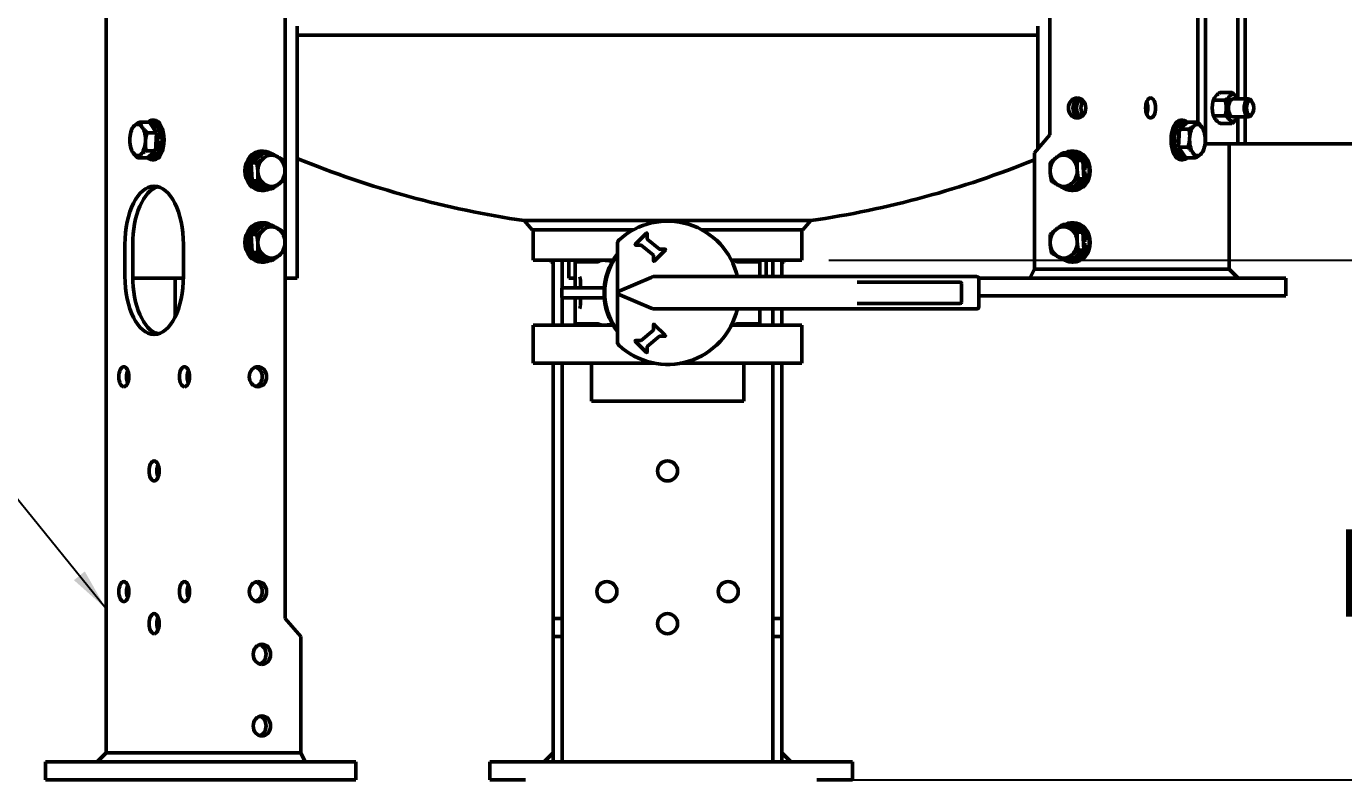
# Model space of a CAD drawing. Header units: inches. Extents: x 15 to 402, y 6 to 258.
# Drawn here: x 182.14 to 218.89, y 32.83 to 53.87 of the extents above; entities that cross this region are included whole.
import ezdxf

# ---------------------------------------------------------------- set-up
doc = ezdxf.new("R2010")
doc.units = ezdxf.units.IN
doc.header["$LTSCALE"] = 12
doc.header["$MEASUREMENT"] = 0
for name, color, linetype, lineweight in [('Dimension (ANSI)', 7, 'Continuous', 25), ('Symbol (ANSI)', 7, 'Continuous', 25), ('Visible (ANSI)', 7, 'Continuous', 50)]:
    doc.layers.add(name, color=color, linetype=linetype, lineweight=lineweight)
doc.styles.add('MEMCOR Medium', font='arial.ttf')
doc.dimstyles.new('Default (ANSI)', dxfattribs={"dimscale": 12, "dimtxt": 0.15, "dimasz": 0.098425, "dimexe": 0.125, "dimexo": 0.0625, "dimgap": 0.031496, "dimtad": 0, "dimtih": 1, "dimtoh": 1, "dimdec": 4, "dimrnd": 1e-08, "dimzin": 3, "dimdsep": 46, "dimlunit": 5, "dimtxsty": 'MEMCOR Medium', "dimcen": 0.09, "dimdle": 0.393701, "dimclrd": 256, "dimclre": 256, "dimclrt": 256, "dimadec": 0, "dimazin": 1, "dimtfac": 0.8, "dimtofl": 0, "dimtmove": 0, "dimatfit": 3, "dimfxl": 1, "dimfrac": 1, "dimtolj": 1, "dimtzin": 4, "dimlwd": -1, "dimlwe": -1, "dimarcsym": 0})
doc.dimstyles.new('Default (ANSI)$7', dxfattribs={"dimscale": 12, "dimtxt": 0.15, "dimasz": 0.098425, "dimexe": 0.125, "dimexo": 0.0625, "dimgap": 0.031496, "dimtad": 0, "dimtih": 1, "dimtoh": 1, "dimdec": 4, "dimrnd": 1e-08, "dimzin": 3, "dimdsep": 46, "dimlunit": 5, "dimtxsty": 'MEMCOR Medium', "dimcen": 0.09, "dimdle": 0.393701, "dimclrd": 256, "dimclre": 256, "dimclrt": 256, "dimadec": 0, "dimazin": 1, "dimtfac": 0.8, "dimtofl": 0, "dimtmove": 0, "dimatfit": 3, "dimfxl": 1, "dimfrac": 1, "dimtolj": 1, "dimtzin": 4, "dimlwd": -1, "dimlwe": -1, "dimarcsym": 0})

# ---------------------------------------------------------------- blocks, each defined once
blk = doc.blocks.new('*D17')
at = {"layer": 'Defpoints', "color": 0, "transparency": 16777216}
for p in [(203.779, 47.333), (204.191, 32.833), (225.062, 32.833)]:
    blk.add_point(p, dxfattribs=at)
at = {"layer": 'Dimension (ANSI)', "transparency": 16777216}
for p, q in [((204.529, 47.333), (226.562, 47.333)), ((225.062, 46.152), (225.062, 43.438)), ((225.062, 34.014), (225.062, 36.727)), ((204.941, 32.833), (226.562, 32.833))]:
    blk.add_line(p, q, dxfattribs=at)
for points in [[(224.865, 46.152), (225.259, 46.152), (225.062, 47.333)], [(224.865, 34.014), (225.259, 34.014), (225.062, 32.833)]]:
    blk.add_solid(points, dxfattribs=at)
at = {"layer": 'Dimension (ANSI)', "transparency": 16777216, "char_height": 1.8, "attachment_point": 5, "style": 'MEMCOR Medium'}
for s, insert in [('\\A1; 14{\\H0.8x;\\S1#2;} in', (225.062, 41.907)), ('\\A1;[368.3 mm]', (225.062, 38.551))]:
    blk.add_mtext(s, dxfattribs=dict(at, insert=insert))

msp = doc.modelspace()

# ---------------------------------------------------------------- linework, layer by layer
at = {"layer": 'Visible (ANSI)'}
for p, q in [((210.69686, 50.83676), (210.69686, 67.98676)), ((214.82186, 58.58676), (214.82186, 51.18058)), ((215.03837, 50.58676), (215.03837, 58.58676)), ((216.13988, 57.33676), (216.13988, 51.83676)), ((215.93557, 57.31829), (215.93557, 51.85524)), ((184.36455, 54.48276), (184.36455, 33.58276)), ((189.36198, 54.48276), (189.36198, 37.33276)), ((189.69483, 53.86576), (189.69483, 46.83676)), ((210.36402, 50.45243), (210.36402, 53.86576)), ((210.36402, 53.61576), (189.69483, 53.61576)), ((215.77234, 52.01978), (215.44237, 52.01978)), ((215.80128, 51.83676), (216.23852, 51.83676)), ((215.58484, 51.80327), (215.25487, 51.80327)), ((216.33793, 51.75238), (216.31068, 51.79091)), ((185.57415, 51.19458), (185.31029, 51.19458)), ((185.57415, 51.19458), (185.77688, 50.89324)), ((185.65329, 51.16411), (185.59465, 51.16411)), ((185.65329, 51.24394), (185.70784, 51.24394)), ((214.31108, 50.9941), (214.54293, 51.19458)), ((214.40556, 51.24394), (214.35101, 51.24394)), ((214.40556, 51.16411), (214.5077, 51.16411)), ((214.54293, 51.19458), (214.80678, 51.19458)), ((215.58484, 51.37026), (215.25487, 51.37026)), ((215.77234, 51.15375), (215.44237, 51.15375)), ((215.80128, 51.33676), (216.23852, 51.33676)), ((215.93557, 51.31829), (215.93557, 50.58676)), ((216.13988, 51.33676), (216.13988, 50.58676)), ((216.33793, 51.42115), (216.31068, 51.38262)), ((185.77688, 50.89324), (185.51303, 50.89324)), ((185.77688, 50.89324), (185.74777, 50.39143)), ((185.77826, 50.76056), (185.76919, 50.76056)), ((185.88651, 50.76056), (185.77826, 50.76056)), ((210.26385, 50.33676), (210.69686, 50.83676)), ((214.28196, 50.49228), (214.31108, 50.9941)), ((214.31108, 50.9941), (214.57493, 50.9941)), ((185.74777, 50.39143), (185.48392, 50.39143)), ((185.74777, 50.39143), (185.51592, 50.19095)), ((185.76132, 50.62496), (185.77826, 50.62496)), ((185.88651, 50.62496), (185.77826, 50.62496)), ((188.74396, 50.38394), (188.71246, 50.38394)), ((211.31489, 50.38394), (211.34638, 50.38394)), ((214.4847, 50.19095), (214.28196, 50.49228)), ((214.28196, 50.49228), (214.54582, 50.49228)), ((215.03837, 50.58676), (215.02379, 50.58676)), ((215.03837, 50.58676), (215.83837, 50.58676)), ((215.6943, 47.08676), (215.6943, 50.58676)), ((215.93557, 50.58676), (215.83837, 50.58676)), ((215.93557, 50.58676), (216.13988, 50.58676)), ((216.13988, 50.58676), (225.16928, 50.58676)), ((185.51592, 50.19095), (185.25207, 50.19095)), ((185.65329, 50.22141), (185.55115, 50.22141)), ((185.65329, 50.14158), (185.70784, 50.14158)), ((188.41306, 50.0538), (188.77554, 50.33668)), ((188.44398, 49.54989), (188.41306, 50.0538)), ((188.41306, 50.0538), (188.5654, 50.0538)), ((188.77554, 50.33668), (188.92788, 50.33668)), ((210.26385, 47.08676), (210.26385, 50.33676)), ((211.22147, 50.33668), (211.06913, 50.33668)), ((211.22147, 50.33668), (211.61487, 50.11564)), ((211.31489, 50.30411), (211.27943, 50.30411)), ((211.61487, 50.11564), (211.46253, 50.11564)), ((211.61487, 50.11564), (211.64579, 49.61172)), ((214.40556, 50.14158), (214.35101, 50.14158)), ((214.40556, 50.22141), (214.4642, 50.22141)), ((214.4847, 50.19095), (214.74855, 50.19095)), ((211.64579, 49.61172), (211.28331, 49.32885)), ((211.64579, 49.61172), (211.49345, 49.61172)), ((211.65644, 49.89977), (211.62811, 49.89982)), ((211.71874, 49.76416), (211.63642, 49.76433)), ((211.63643, 49.7642), (211.65624, 49.76416)), ((211.71874, 49.76416), (211.65624, 49.76416)), ((211.71894, 49.89977), (211.65644, 49.89977)), ((188.83738, 49.32885), (188.44398, 49.54989)), ((188.44398, 49.54989), (188.59632, 49.54989)), ((188.74396, 49.28158), (188.71246, 49.28158)), ((188.74396, 49.36141), (188.77942, 49.36141)), ((188.83738, 49.32885), (188.98972, 49.32885)), ((211.28331, 49.32885), (211.13097, 49.32885)), ((211.31489, 49.28158), (211.34638, 49.28158)), ((188.41306, 48.0538), (188.77554, 48.33668)), ((188.74396, 48.38394), (188.71246, 48.38394)), ((188.77554, 48.33668), (188.92788, 48.33668)), ((196.03195, 48.43991), (204.0269, 48.43991)), ((196.25442, 48.18329), (196.03195, 48.43991)), ((199.07215, 48.18329), (196.25442, 48.18329)), ((196.27942, 47.33276), (196.27942, 48.18329)), ((203.80442, 48.18329), (200.9867, 48.18329)), ((203.77942, 47.33276), (203.77942, 48.18329)), ((203.80442, 48.18329), (204.0269, 48.43991)), ((211.22147, 48.33668), (211.06913, 48.33668)), ((211.22147, 48.33668), (211.61487, 48.11564)), ((211.31489, 48.30411), (211.27943, 48.30411)), ((211.31489, 48.38394), (211.34638, 48.38394)), ((188.44398, 47.54989), (188.41306, 48.0538)), ((188.41306, 48.0538), (188.5654, 48.0538)), ((198.62942, 47.80204), (198.62942, 46.44196)), ((199.4448, 48.09085), (199.13081, 47.77686)), ((199.46187, 47.93455), (199.46187, 48.08378)), ((199.80439, 47.64365), (199.46546, 47.92688)), ((211.61487, 48.11564), (211.46253, 48.11564)), ((211.61487, 48.11564), (211.64579, 47.61172)), ((211.65644, 47.89977), (211.62811, 47.89982)), ((211.71894, 47.89977), (211.65644, 47.89977)), ((184.89284, 46.89276), (184.89284, 47.77276)), ((185.10935, 47.77276), (185.10935, 46.89276)), ((186.52284, 47.77276), (186.52284, 46.89276)), ((188.83738, 47.32885), (188.44398, 47.54989)), ((188.44398, 47.54989), (188.59632, 47.54989)), ((199.13788, 47.75979), (199.28815, 47.75979)), ((199.29456, 47.75746), (199.6335, 47.47423)), ((199.63708, 47.46655), (199.63708, 47.31733)), ((199.65416, 47.31026), (199.96815, 47.62425)), ((199.96108, 47.64132), (199.81081, 47.64132)), ((211.64579, 47.61172), (211.28331, 47.32885)), ((211.64579, 47.61172), (211.49345, 47.61172)), ((211.71874, 47.76416), (211.63642, 47.76433)), ((211.63643, 47.7642), (211.65624, 47.76416)), ((211.71874, 47.76416), (211.65624, 47.76416)), ((188.74396, 47.28158), (188.71246, 47.28158)), ((188.74396, 47.36141), (188.77942, 47.36141)), ((188.83738, 47.32885), (188.98972, 47.32885)), ((198.50683, 47.33276), (196.27942, 47.33276)), ((196.77473, 47.33276), (196.77473, 47.28158)), ((196.77473, 47.28158), (196.83772, 47.28158)), ((196.83772, 47.33276), (196.83772, 45.52176)), ((197.08772, 47.33276), (197.08772, 46.56295)), ((197.27942, 47.33276), (197.27942, 46.83676)), ((197.49005, 47.33276), (197.45068, 47.29339)), ((198.08881, 47.29339), (197.45068, 47.29339)), ((197.45068, 46.56506), (197.45068, 47.29339)), ((203.77942, 47.33276), (201.8127, 47.33276)), ((202.60816, 47.29339), (201.97004, 47.29339)), ((202.56879, 47.33276), (202.60816, 47.29339)), ((202.60816, 46.87726), (202.60816, 47.29339)), ((202.77942, 46.87726), (202.77942, 47.33276)), ((202.97113, 46.87726), (202.97113, 47.33276)), ((203.22113, 46.87726), (203.22113, 47.33276)), ((203.28412, 47.28158), (203.22113, 47.28158)), ((203.28412, 47.28158), (203.28412, 47.33276)), ((210.13885, 46.83676), (210.26385, 47.08676)), ((210.26385, 47.08676), (212.1576, 47.08676)), ((211.28331, 47.32885), (211.13097, 47.32885)), ((211.31489, 47.28158), (211.34638, 47.28158)), ((212.1576, 47.08676), (213.10015, 47.08676)), ((213.10015, 47.08676), (215.60186, 47.08676)), ((215.60186, 47.08676), (215.6943, 47.08676)), ((215.6943, 47.08676), (215.9443, 46.83676)), ((186.52236, 46.83676), (185.10983, 46.83676)), ((186.29528, 45.76291), (186.29528, 46.83676)), ((189.69483, 46.83676), (189.36198, 46.83676)), ((197.45068, 46.83676), (197.27942, 46.83676)), ((197.59855, 46.56506), (197.59855, 46.75515)), ((199.57487, 46.85408), (198.70322, 46.48363)), ((199.57487, 46.85408), (199.60784, 46.86809)), ((199.62193, 46.87408), (199.60784, 46.86809)), ((199.63757, 46.87726), (199.65893, 46.87726)), ((201.89257, 46.87726), (199.65893, 46.87726)), ((201.99293, 46.87726), (201.89257, 46.87726)), ((204.71851, 46.87726), (201.99293, 46.87726)), ((204.71851, 46.87726), (204.75378, 46.87726)), ((208.59192, 46.87726), (204.75378, 46.87726)), ((205.92366, 46.72726), (205.31549, 46.72726)), ((205.92366, 46.72726), (205.93652, 46.72726)), ((208.16942, 46.72726), (205.93652, 46.72726)), ((208.16942, 46.72726), (208.18942, 46.72726)), ((208.22942, 46.16726), (208.22942, 46.68726)), ((208.59192, 46.87726), (208.65692, 46.87726)), ((208.71367, 46.83676), (209.12012, 46.83676)), ((208.71692, 46.03726), (208.71692, 46.81726)), ((211.71819, 46.83676), (209.12012, 46.83676)), ((211.71819, 46.83676), (213.08422, 46.83676)), ((217.14422, 46.83676), (213.08422, 46.83676)), ((217.14422, 46.83676), (217.27819, 46.83676)), ((217.27819, 46.83676), (217.27819, 46.33676)), ((197.0769, 46.54537), (197.0769, 46.30915)), ((197.09659, 46.56506), (197.37523, 46.56506)), ((197.37523, 46.56506), (198.26329, 46.56506)), ((198.62942, 46.44196), (198.62942, 45.05249)), ((198.65551, 46.46335), (198.68942, 46.47776)), ((198.68942, 46.37676), (198.66596, 46.38674)), ((198.68942, 46.47776), (198.70322, 46.48363)), ((198.70322, 46.3709), (198.68942, 46.37676)), ((198.70322, 46.3709), (199.57487, 46.00045)), ((209.12012, 46.33676), (208.71692, 46.33676)), ((211.71819, 46.33676), (209.12012, 46.33676)), ((213.08422, 46.33676), (211.71819, 46.33676)), ((217.14422, 46.33676), (213.08422, 46.33676)), ((217.27819, 46.33676), (217.14422, 46.33676)), ((197.08772, 46.29158), (197.08772, 45.52176)), ((197.37523, 46.28947), (197.09659, 46.28947)), ((198.26329, 46.28947), (197.37523, 46.28947)), ((197.45068, 45.56113), (197.45068, 46.28947)), ((197.59855, 46.09938), (197.59855, 46.28947)), ((199.60784, 45.98644), (199.57487, 46.00045)), ((199.60784, 45.98644), (199.62193, 45.98045)), ((199.65893, 45.97726), (199.63757, 45.97726)), ((199.65893, 45.97726), (201.89257, 45.97726)), ((201.89257, 45.97726), (201.99293, 45.97726)), ((201.99293, 45.97726), (204.71851, 45.97726)), ((202.60816, 45.56113), (202.60816, 45.97726)), ((202.97113, 45.52176), (202.97113, 45.97726)), ((203.22113, 45.52176), (203.22113, 45.97726)), ((204.75378, 45.97726), (204.71851, 45.97726)), ((204.75378, 45.97726), (208.59192, 45.97726)), ((205.31549, 46.12726), (205.92366, 46.12726)), ((205.93652, 46.12726), (205.92366, 46.12726)), ((205.93652, 46.12726), (208.16942, 46.12726)), ((208.18942, 46.12726), (208.16942, 46.12726)), ((208.65692, 45.97726), (208.59192, 45.97726)), ((196.27942, 45.52176), (198.50683, 45.52176)), ((196.27942, 45.52176), (196.27942, 44.45926)), ((197.45068, 45.56113), (198.08881, 45.56113)), ((197.49005, 45.52176), (197.45068, 45.56113)), ((199.6335, 45.3803), (199.29456, 45.09707)), ((199.46546, 44.92765), (199.80439, 45.21088)), ((199.63708, 45.5372), (199.63708, 45.38797)), ((199.96815, 45.23027), (199.65416, 45.54427)), ((199.81081, 45.2132), (199.96108, 45.2132)), ((201.8127, 45.52176), (203.77942, 45.52176)), ((201.97004, 45.56113), (202.60816, 45.56113)), ((202.56879, 45.52176), (202.60816, 45.56113)), ((203.77942, 45.52176), (203.77942, 44.45926)), ((199.13081, 45.07767), (199.4448, 44.76368)), ((199.28815, 45.09474), (199.13788, 45.09474)), ((199.46187, 44.77075), (199.46187, 44.91997)), ((196.27942, 44.45926), (199.67309, 44.45926)), ((196.83772, 44.45926), (196.83772, 37.33276)), ((197.08772, 44.45926), (197.08772, 37.33276)), ((197.90442, 44.45926), (197.90442, 43.39676)), ((200.38576, 44.45926), (203.77942, 44.45926)), ((202.15442, 44.45926), (202.15442, 43.39676)), ((202.97113, 37.33276), (202.97113, 44.45926)), ((203.22113, 37.33276), (203.22113, 44.45926)), ((197.90442, 43.39676), (202.15442, 43.39676)), ((189.36198, 37.33276), (189.795, 36.83276)), ((196.83772, 37.33276), (196.83772, 36.83276)), ((197.08772, 37.33276), (196.83772, 37.33276)), ((197.08772, 37.33276), (197.08772, 36.83276)), ((202.97113, 36.83276), (202.97113, 37.33276)), ((202.97113, 37.33276), (203.22113, 37.33276)), ((203.22113, 36.83276), (203.22113, 37.33276)), ((189.795, 36.83276), (189.795, 33.58276)), ((196.83772, 36.83276), (196.83772, 33.33276)), ((197.08772, 36.83276), (196.83772, 36.83276)), ((197.08772, 36.83276), (197.08772, 33.33276)), ((202.97113, 33.33276), (202.97113, 36.83276)), ((202.97113, 36.83276), (203.22113, 36.83276)), ((203.22113, 33.33276), (203.22113, 36.83276)), ((184.36455, 33.58276), (184.11455, 33.33276)), ((184.36455, 33.58276), (184.45699, 33.58276)), ((184.45699, 33.58276), (186.95869, 33.58276)), ((186.95869, 33.58276), (187.90125, 33.58276)), ((187.90125, 33.58276), (189.795, 33.58276)), ((189.92, 33.33276), (189.795, 33.58276)), ((196.58772, 33.33276), (196.83772, 33.58276)), ((196.83772, 33.58276), (196.83772, 33.33276)), ((203.47113, 33.33276), (203.22113, 33.58276)), ((203.22113, 33.33276), (203.22113, 33.58276)), ((182.67895, 33.33276), (182.81292, 33.33276)), ((182.67895, 33.33276), (182.67895, 32.83276)), ((186.87292, 33.33276), (182.81292, 33.33276)), ((186.87292, 33.33276), (188.23895, 33.33276)), ((190.83703, 33.33276), (188.23895, 33.33276)), ((190.83703, 33.33276), (191.33703, 33.33276)), ((191.33703, 33.33276), (191.33703, 32.83276)), ((195.07113, 33.33276), (195.07113, 32.83276)), ((195.07113, 33.33276), (196.07113, 33.33276)), ((204.19113, 33.33276), (196.07113, 33.33276)), ((204.19113, 33.33276), (205.19113, 33.33276)), ((205.19113, 32.83276), (205.19113, 33.33276)), ((182.81292, 32.83276), (182.67895, 32.83276)), ((186.87292, 32.83276), (182.81292, 32.83276)), ((188.23895, 32.83276), (186.87292, 32.83276)), ((190.83703, 32.83276), (188.23895, 32.83276)), ((191.33703, 32.83276), (190.83703, 32.83276)), ((196.07113, 32.83276), (195.07113, 32.83276)), ((205.19113, 32.83276), (204.19113, 32.83276))]:
    msp.add_line(p, q, dxfattribs=at)
for centre in [(200.02942, 41.45176), (198.33772, 38.08276), (201.72113, 38.08276), (200.02942, 37.18876)]:
    msp.add_circle(centre, 0.28, dxfattribs=at)
for centre, radius, start, end in [((200.02942, 75.45576), 27.31, 247.764275, 261.583151), ((200.02942, 75.45576), 27.31, 278.416849, 292.008875), ((200.02942, 46.42726), 2, 13.002878, 132.843643), ((198.75442, 47.80204), 0.125, 132.843643, 180), ((199.13788, 47.76979), 0.01, 135, 270), ((199.45187, 48.08378), 0.01, 0, 135), ((199.47187, 47.93455), 0.01, 180, 230.116104), ((200.02942, 46.42726), 1.7715, 142.212687, 217.787313), ((200.02942, 46.42726), 1.75, 143.767952, 216.232048), ((198.56942, 47.49708), 0.06, 323.767952, 0), ((199.28815, 47.74979), 0.01, 50.116104, 90), ((199.62708, 47.46655), 0.01, 0, 50.116104), ((199.81081, 47.65132), 0.01, 230.116104, 270), ((199.96108, 47.63132), 0.01, 315, 90), ((199.64708, 47.31733), 0.01, 180, 315), ((199.63757, 46.83726), 0.04, 90, 113.025492), ((208.18942, 46.68726), 0.04, 0, 90), ((208.65692, 46.81726), 0.06, 0, 90), ((197.09659, 46.54537), 0.01969, 90, 180), ((197.09659, 46.30915), 0.01969, 180, 270), ((198.67898, 46.40813), 0.06, 130.95981, 145.682393), ((198.68942, 46.44196), 0.06, 180.253209, 218.64323), ((198.68942, 46.44196), 0.06, 218.64323, 246.974508), ((200.02942, 46.42726), 2, 227.156357, 346.997122), ((199.63757, 46.01726), 0.04, 246.974508, 270), ((208.18942, 46.16726), 0.04, 270, 0), ((208.65692, 46.03726), 0.06, 270, 0), ((198.56942, 45.35745), 0.06, 0, 36.232048), ((199.62708, 45.38797), 0.01, 309.883896, 0), ((199.64708, 45.5372), 0.01, 45, 180), ((199.81081, 45.2032), 0.01, 90, 129.883896), ((199.96108, 45.2232), 0.01, 270, 45), ((198.75442, 45.05249), 0.125, 180, 227.156357), ((199.13788, 45.08474), 0.01, 90, 225), ((199.28815, 45.10474), 0.01, 270, 309.883896), ((199.47187, 44.91997), 0.01, 129.883896, 180), ((199.45187, 44.77075), 0.01, 225, 0)]:
    msp.add_arc(centre, radius, start, end, dxfattribs=at)
for centre, major_axis, ratio in [((211.45611, 51.58676), (0, 0.28), 0.8660254), ((213.50515, 51.58676), (0, -0.28), 0.5), ((216.27939, 51.58676), (0, -0.20282), 0.5), ((184.86199, 44.08276), (0, -0.28), 0.5), ((186.55369, 44.08276), (0, -0.28), 0.5), ((188.60273, 44.08276), (0, 0.28), 0.8660254), ((185.70784, 41.45176), (0, -0.28), 0.5), ((184.86199, 38.08276), (0, -0.28), 0.5), ((186.55369, 38.08276), (0, -0.28), 0.5), ((188.60273, 38.08276), (0, 0.28), 0.8660254), ((185.70784, 37.18876), (0, -0.28), 0.5), ((188.71246, 36.33276), (0, -0.28), 0.8660254), ((188.71246, 34.33276), (0, -0.28), 0.8660254)]:
    msp.add_ellipse(centre, major_axis=major_axis, ratio=ratio, dxfattribs=at)
for centre, major_axis, ratio, start_param, end_param in [((211.58111, 51.58676), (0, 0.28), 0.8660254, 0.2606883, 2.88090435), ((211.67697, 51.58676), (0, 0.28), 0.8660254, 0.47281198, 2.66878067), ((215.80135, 51.58676), (0, -0.375), 0.5, 3.66519143, 4.71238898), ((215.80135, 51.58676), (0, 0.25014), 0.5, 6.25022773, 9.45773554), ((215.80135, 51.58676), (0, 0.375), 0.5, 5.75958653, 6.80678408), ((215.80135, 51.58676), (0, 0.375), 0.5, 5.44211664, 5.75958653), ((216.23852, 51.58676), (0, 0.25), 0.5, 5.6678395, 10.04012377), ((211.80197, 51.58676), (0, -0.28), 0.8660254, 3.93555593, 5.48922203), ((213.2885, 51.58676), (0, -0.28), 0.5, 0.88475744, 2.25683522), ((213.28865, 51.58676), (0, 0.28), 0.5, 4.02552272, 5.39925524), ((215.80135, 51.58676), (0, -0.375), 0.5, 4.71238898, 5.75958653), ((185.24734, 50.69276), (0, -0.4375), 0.5, 3.54967436, 4.59687191), ((185.24734, 50.69276), (0, 0.4375), 0.5, 5.64406946, 6.69126701), ((185.65329, 50.69276), (0, -0.55118), 0.5, 5.81219468, 9.85123963), ((185.54504, 50.69276), (0, 0.47135), 0.5, 5.26277271, 6.02536621), ((185.65329, 50.69276), (0, 0.47135), 0.5, 4.8567332, 6.28318531), ((185.70784, 50.69276), (0, -0.55118), 0.5, 0, 3.14159265), ((214.35101, 50.69276), (0, 0.55118), 0.5, 0, 3.14159265), ((214.40556, 50.69276), (0, 0.55118), 0.5, 5.81219468, 9.85123963), ((214.40556, 50.69276), (0, 0.47135), 0.5, 0, 3.14159265), ((214.51381, 50.69276), (0, 0.47135), 0.5, 0.02678496, 0.78937846), ((214.81151, 50.69276), (0, -0.4375), 0.5, 3.54967436, 4.59687191), ((214.81151, 50.69276), (0, 0.4375), 0.5, 5.64406946, 6.69126701), ((215.80135, 51.58676), (0, -0.375), 0.5, 5.75958653, 6.80678408), ((215.80135, 51.58676), (0, 0.375), 0.5, 3.66519143, 3.98266132), ((185.24734, 50.69276), (0, -0.4375), 0.5, 4.59687191, 5.64406946), ((185.24734, 50.69276), (0, 0.4375), 0.5, 4.59687191, 5.64406946), ((185.54504, 50.69276), (0, -0.47135), 0.5, 1.71514054, 1.83657601), ((185.65329, 50.69276), (0, -0.29528), 0.5, 1.33911046, 1.80248219), ((214.51381, 50.69276), (0, 0.47135), 0.5, 1.07398251, 1.83657601), ((214.81151, 50.69276), (0, -0.4375), 0.5, 4.59687191, 5.64406946), ((214.81151, 50.69276), (0, 0.4375), 0.5, 4.59687191, 5.64406946), ((185.24734, 50.69276), (0, 0.4375), 0.5, 3.54967436, 4.59687191), ((185.54504, 50.69276), (0, -0.47135), 0.5, 0.02678496, 0.78937846), ((185.65329, 50.69276), (0, -0.47135), 0.5, 0, 1.42645211), ((185.54504, 50.69276), (0, -0.47135), 0.5, 1.07398251, 1.42645211), ((188.74396, 49.83276), (0, 0.55118), 0.8660254, 5.76287114, 9.84191709), ((188.71246, 49.83276), (0, 0.55118), 0.8660254, 0, 3.14159265), ((211.31489, 49.83276), (0, -0.55118), 0.8660254, 5.76287114, 9.84191709), ((211.34638, 49.83276), (0, -0.55118), 0.8660254, 0, 3.14159265), ((214.51381, 50.69276), (0, -0.47135), 0.5, 5.26277271, 6.02536621), ((214.81151, 50.69276), (0, 0.4375), 0.5, 3.54967436, 4.59687191), ((185.24734, 50.69276), (0, -0.4375), 0.5, 5.64406946, 6.69126701), ((188.74396, 49.83276), (0, 0.47135), 0.8660254, 0.02534543, 3.14159265), ((188.80646, 49.83276), (0, 0.47135), 0.8660254, 0.21303427, 0.97562777), ((188.97834, 49.83276), (0, -0.4375), 0.8660254, 3.73592367, 4.78312122), ((188.97834, 49.83276), (0, 0.4375), 0.8660254, 5.83031877, 6.87751633), ((188.97834, 49.83276), (0, 0.4375), 0.8660254, 4.78312122, 5.83031877), ((211.08051, 49.83276), (0, -0.4375), 0.8660254, 3.73592367, 4.78312122), ((211.08051, 49.83276), (0, 0.4375), 0.8660254, 5.83031877, 6.87751633), ((211.08051, 49.83276), (0, 0.4375), 0.8660254, 4.78312122, 5.83031877), ((211.25239, 49.83276), (0, 0.47135), 0.8660254, 5.44902203, 6.21161552), ((211.31489, 49.83276), (0, 0.47135), 0.8660254, 4.85502181, 6.28318531), ((211.25239, 49.83276), (0, -0.47135), 0.8660254, 1.71342916, 2.02282532), ((214.81151, 50.69276), (0, -0.4375), 0.5, 5.64406946, 6.69126701), ((188.80646, 49.83276), (0, 0.47135), 0.8660254, 1.26023182, 2.02282532), ((188.97834, 49.83276), (0, -0.4375), 0.8660254, 4.78312122, 5.83031877), ((188.97834, 49.83276), (0, 0.4375), 0.8660254, 3.73592367, 4.78312122), ((211.08051, 49.83276), (0, -0.4375), 0.8660254, 4.78312122, 5.83031877), ((211.08051, 49.83276), (0, 0.4375), 0.8660254, 3.73592367, 4.78312122), ((211.31489, 49.83276), (0, -0.47135), 0.8660254, 0.02534543, 1.42474072), ((211.25239, 49.83276), (0, -0.47135), 0.8660254, 1.26023182, 1.42474072), ((185.70784, 47.77276), (0, 1.63), 0.5, 4.71238898, 7.85398163), ((185.92435, 47.77276), (0, 1.63), 0.5, 0.13321969, 1.57079633), ((188.80646, 49.83276), (0, -0.47135), 0.8660254, 5.44902203, 6.21161552), ((188.97834, 49.83276), (0, -0.4375), 0.8660254, 5.83031877, 6.87751633), ((211.08051, 49.83276), (0, -0.4375), 0.8660254, 5.83031877, 6.87751633), ((211.25239, 49.83276), (0, -0.47135), 0.8660254, 0.21303427, 0.97562777), ((188.74396, 47.83276), (0, 0.55118), 0.8660254, 5.76287114, 9.84191709), ((188.71246, 47.83276), (0, 0.55118), 0.8660254, 0, 3.14159265), ((188.74396, 47.83276), (0, 0.47135), 0.8660254, 0.02534543, 3.14159265), ((188.80646, 47.83276), (0, 0.47135), 0.8660254, 0.21303427, 0.97562777), ((188.97834, 47.83276), (0, -0.4375), 0.8660254, 3.73592367, 4.78312122), ((188.97834, 47.83276), (0, 0.4375), 0.8660254, 5.83031877, 6.87751633), ((188.97834, 47.83276), (0, 0.4375), 0.8660254, 4.78312122, 5.83031877), ((211.08051, 47.83276), (0, -0.4375), 0.8660254, 3.73592367, 4.78312122), ((211.08051, 47.83276), (0, 0.4375), 0.8660254, 5.83031877, 6.87751633), ((211.31489, 47.83276), (0, -0.55118), 0.8660254, 5.76287114, 9.84191709), ((211.08051, 47.83276), (0, 0.4375), 0.8660254, 4.78312122, 5.83031877), ((211.25239, 47.83276), (0, 0.47135), 0.8660254, 5.44902203, 6.21161552), ((211.31489, 47.83276), (0, 0.47135), 0.8660254, 4.85502181, 6.28318531), ((211.34638, 47.83276), (0, -0.55118), 0.8660254, 0, 3.14159265), ((188.80646, 47.83276), (0, 0.47135), 0.8660254, 1.26023182, 2.02282532), ((188.97834, 47.83276), (0, -0.4375), 0.8660254, 4.78312122, 5.83031877), ((188.97834, 47.83276), (0, 0.4375), 0.8660254, 3.73592367, 4.78312122), ((211.08051, 47.83276), (0, -0.4375), 0.8660254, 4.78312122, 5.83031877), ((211.08051, 47.83276), (0, 0.4375), 0.8660254, 3.73592367, 4.78312122), ((211.25239, 47.83276), (0, -0.47135), 0.8660254, 1.71342916, 2.02282532), ((188.80646, 47.83276), (0, -0.47135), 0.8660254, 5.44902203, 6.21161552), ((188.97834, 47.83276), (0, -0.4375), 0.8660254, 5.83031877, 6.87751633), ((211.08051, 47.83276), (0, -0.4375), 0.8660254, 5.83031877, 6.87751633), ((211.31489, 47.83276), (0, -0.47135), 0.8660254, 0.02534543, 1.42474072), ((211.25239, 47.83276), (0, -0.47135), 0.8660254, 0.21303427, 0.97562777), ((211.25239, 47.83276), (0, -0.47135), 0.8660254, 1.26023182, 1.42474072), ((185.70784, 46.89276), (0, -1.63), 0.5, 4.71238898, 7.85398163), ((185.92435, 46.89276), (0, -1.63), 0.5, 4.71238898, 6.14996562), ((185.07849, 44.08276), (0, -0.28), 0.5, 4.02552272, 5.39925524), ((186.7702, 44.08276), (0, -0.28), 0.5, 4.02552272, 5.39925524), ((188.47773, 44.08276), (0, -0.28), 0.8660254, 0.2606883, 2.88090435), ((185.92435, 41.45176), (0, -0.28), 0.5, 4.02552272, 5.39925524), ((185.07849, 38.08276), (0, -0.28), 0.5, 4.02552272, 5.39925524), ((186.7702, 38.08276), (0, -0.28), 0.5, 4.02552272, 5.39925524), ((188.47773, 38.08276), (0, -0.28), 0.8660254, 0.2606883, 2.88090435), ((185.92435, 37.18876), (0, -0.28), 0.5, 4.02552272, 5.39925524), ((188.58746, 36.33276), (0, -0.28), 0.8660254, 0.2606883, 2.88090435), ((188.58746, 34.33276), (0, -0.28), 0.8660254, 0.2606883, 2.88090435)]:
    msp.add_ellipse(centre, major_axis=major_axis, ratio=ratio, start_param=start_param, end_param=end_param, dxfattribs=at)
for points, weights in [([(215.31962, 51.91152), (215.27611, 51.86128), (215.25487, 51.80327)], [1, 1.0379548493, 1]), ([(215.44237, 52.01978), (215.36313, 51.96176), (215.31962, 51.91152)], [1, 1.0379548493, 1]), ([(215.58484, 51.80327), (215.66409, 51.86128), (215.7076, 51.91152)], [1, 1.0379548493, 1]), ([(215.7076, 51.91152), (215.7511, 51.96176), (215.77234, 52.01978)], [1, 1.0379548493, 1]), ([(215.77234, 52.01978), (215.85159, 51.96176), (215.8951, 51.91152)], [1, 1.0379548493, 1]), ([(215.8951, 51.91152), (215.92627, 51.87552), (215.94548, 51.83676)], [1, 1.02690849784, 1.01566285889]), ([(215.25487, 51.80327), (215.22587, 51.68724), (215.22587, 51.58676)], [1, 1.0379548493, 1]), ([(215.22587, 51.58676), (215.22587, 51.48628), (215.25487, 51.37026)], [1, 1.0379548493, 1]), ([(215.61385, 51.58676), (215.61385, 51.68724), (215.58484, 51.80327)], [1, 1.0379548493, 1]), ([(215.58484, 51.37026), (215.61385, 51.48628), (215.61385, 51.58676)], [1, 1.0379548493, 1]), ([(185.07845, 50.9941), (185.10673, 51.04782), (185.16053, 51.09434)], [1.01001874936, 1.04314139574, 1]), ([(185.16053, 51.09434), (185.21433, 51.14086), (185.31029, 51.19458)], [1, 1.04314139574, 1.01001874936]), ([(185.31029, 51.19458), (185.33078, 51.11384), (185.37782, 51.04391)], [1.01001874936, 1.04314139574, 1]), ([(214.57493, 50.9941), (214.6709, 51.04782), (214.7247, 51.09434)], [1.01001874936, 1.04314139574, 1]), ([(214.7247, 51.09434), (214.7785, 51.14086), (214.80678, 51.19458)], [1, 1.04314139574, 1.01001874936]), ([(214.80678, 51.19458), (214.89494, 51.11384), (214.94199, 51.04391)], [1.01001874936, 1.04314139574, 1]), ([(215.25487, 51.37026), (215.27611, 51.31224), (215.31962, 51.262)], [1, 1.0379548493, 1]), ([(215.31962, 51.262), (215.36313, 51.21176), (215.44237, 51.15375)], [1, 1.0379548493, 1]), ([(215.7076, 51.262), (215.66409, 51.31224), (215.58484, 51.37026)], [1, 1.0379548493, 1]), ([(215.77234, 51.15375), (215.7511, 51.21176), (215.7076, 51.262)], [1, 1.0379548493, 1]), ([(215.8951, 51.262), (215.85159, 51.21176), (215.77234, 51.15375)], [1, 1.0379548493, 1]), ([(215.94548, 51.33676), (215.92627, 51.29801), (215.8951, 51.262)], [1.01566285889, 1.02690849784, 1]), ([(185.04933, 50.49228), (185.02329, 50.62674), (185.03005, 50.74319)], [1.01001874936, 1.04314139574, 1]), ([(185.03005, 50.74319), (185.0368, 50.85964), (185.07845, 50.9941)], [1, 1.04314139574, 1.01001874936]), ([(185.37782, 51.04391), (185.42487, 50.97399), (185.51303, 50.89324)], [1, 1.04314139574, 1.01001874936]), ([(185.51303, 50.89324), (185.47139, 50.75878), (185.46463, 50.64234)], [1.01001874936, 1.04314139574, 1]), ([(214.54582, 50.49228), (214.58746, 50.62674), (214.59422, 50.74319)], [1.01001874936, 1.04314139574, 1]), ([(214.59422, 50.74319), (214.60097, 50.85964), (214.57493, 50.9941)], [1, 1.04314139574, 1.01001874936]), ([(214.94199, 51.04391), (214.98903, 50.97399), (215.00952, 50.89324)], [1, 1.04314139574, 1.01001874936]), ([(215.00952, 50.89324), (215.03556, 50.75878), (215.0288, 50.64234)], [1.01001874936, 1.04314139574, 1]), ([(185.11686, 50.34162), (185.06981, 50.41154), (185.04933, 50.49228)], [1, 1.04314139574, 1.01001874936]), ([(185.48392, 50.39143), (185.38795, 50.33771), (185.33415, 50.29119)], [1.01001874936, 1.04314139574, 1]), ([(185.46463, 50.64234), (185.45788, 50.52589), (185.48392, 50.39143)], [1, 1.04314139574, 1.01001874936]), ([(214.68103, 50.34162), (214.63398, 50.41154), (214.54582, 50.49228)], [1, 1.04314139574, 1.01001874936]), ([(214.9804, 50.39143), (214.95212, 50.33771), (214.89832, 50.29119)], [1.01001874936, 1.04314139574, 1]), ([(215.0288, 50.64234), (215.02204, 50.52589), (214.9804, 50.39143)], [1, 1.04314139574, 1.01001874936]), ([(185.25207, 50.19095), (185.1639, 50.27169), (185.11686, 50.34162)], [1.01001874936, 1.04314139574, 1]), ([(185.33415, 50.29119), (185.28035, 50.24467), (185.25207, 50.19095)], [1, 1.04314139574, 1.01001874936]), ([(188.5654, 50.0538), (188.68206, 50.1296), (188.76618, 50.19524)], [1.01001874936, 1.04314139574, 1]), ([(188.6004, 49.80184), (188.59322, 49.91878), (188.5654, 50.0538)], [1, 1.04314139574, 1.01001874936]), ([(188.76618, 50.19524), (188.85029, 50.26089), (188.92788, 50.33668)], [1, 1.04314139574, 1.01001874936]), ([(188.92788, 50.33668), (189.05283, 50.27745), (189.14411, 50.22616)], [1.01001874936, 1.04314139574, 1]), ([(189.14411, 50.22616), (189.2354, 50.17487), (189.32128, 50.11564)], [1, 1.04314139574, 1.01001874936]), ([(189.32128, 50.11564), (189.3491, 49.98062), (189.35627, 49.86368)], [1.01001874936, 1.04314139574, 1]), ([(210.70257, 49.80184), (210.6954, 49.91878), (210.70665, 50.0538)], [1, 1.04314139574, 1.01001874936]), ([(210.70665, 50.0538), (210.78424, 50.1296), (210.86835, 50.19524)], [1.01001874936, 1.04314139574, 1]), ([(210.86835, 50.19524), (210.95247, 50.26089), (211.06913, 50.33668)], [1, 1.04314139574, 1.01001874936]), ([(211.06913, 50.33668), (211.155, 50.27745), (211.24629, 50.22616)], [1.01001874936, 1.04314139574, 1]), ([(211.24629, 50.22616), (211.33758, 50.17487), (211.46253, 50.11564)], [1, 1.04314139574, 1.01001874936]), ([(211.46253, 50.11564), (211.45128, 49.98062), (211.45845, 49.86368)], [1.01001874936, 1.04314139574, 1]), ([(214.74855, 50.19095), (214.72807, 50.27169), (214.68103, 50.34162)], [1.01001874936, 1.04314139574, 1]), ([(214.89832, 50.29119), (214.84452, 50.24467), (214.74855, 50.19095)], [1, 1.04314139574, 1.01001874936]), ([(188.59632, 49.54989), (188.60757, 49.68491), (188.6004, 49.80184)], [1.01001874936, 1.04314139574, 1]), ([(189.3522, 49.61172), (189.27461, 49.53593), (189.19049, 49.47028)], [1.01001874936, 1.04314139574, 1]), ([(189.35627, 49.86368), (189.36345, 49.74675), (189.3522, 49.61172)], [1, 1.04314139574, 1.01001874936]), ([(210.73757, 49.54989), (210.70975, 49.68491), (210.70257, 49.80184)], [1.01001874936, 1.04314139574, 1]), ([(211.49345, 49.61172), (211.37679, 49.53593), (211.29267, 49.47028)], [1.01001874936, 1.04314139574, 1]), ([(211.45845, 49.86368), (211.46563, 49.74675), (211.49345, 49.61172)], [1, 1.04314139574, 1.01001874936]), ([(188.81256, 49.43937), (188.72127, 49.49066), (188.59632, 49.54989)], [1, 1.04314139574, 1.01001874936]), ([(188.98972, 49.32885), (188.90384, 49.38807), (188.81256, 49.43937)], [1.01001874936, 1.04314139574, 1]), ([(189.19049, 49.47028), (189.10638, 49.40464), (188.98972, 49.32885)], [1, 1.04314139574, 1.01001874936]), ([(210.91473, 49.43937), (210.82344, 49.49066), (210.73757, 49.54989)], [1, 1.04314139574, 1.01001874936]), ([(211.13097, 49.32885), (211.00602, 49.38807), (210.91473, 49.43937)], [1.01001874936, 1.04314139574, 1]), ([(211.29267, 49.47028), (211.20856, 49.40464), (211.13097, 49.32885)], [1, 1.04314139574, 1.01001874936]), ([(188.5654, 48.0538), (188.68206, 48.1296), (188.76618, 48.19524)], [1.01001874936, 1.04314139574, 1]), ([(188.76618, 48.19524), (188.85029, 48.26089), (188.92788, 48.33668)], [1, 1.04314139574, 1.01001874936]), ([(188.92788, 48.33668), (189.05283, 48.27745), (189.14411, 48.22616)], [1.01001874936, 1.04314139574, 1]), ([(189.14411, 48.22616), (189.2354, 48.17487), (189.32128, 48.11564)], [1, 1.04314139574, 1.01001874936]), ([(210.70665, 48.0538), (210.78424, 48.1296), (210.86835, 48.19524)], [1.01001874936, 1.04314139574, 1]), ([(210.86835, 48.19524), (210.95247, 48.26089), (211.06913, 48.33668)], [1, 1.04314139574, 1.01001874936]), ([(211.06913, 48.33668), (211.155, 48.27745), (211.24629, 48.22616)], [1.01001874936, 1.04314139574, 1]), ([(211.24629, 48.22616), (211.33758, 48.17487), (211.46253, 48.11564)], [1, 1.04314139574, 1.01001874936]), ([(188.6004, 47.80184), (188.59322, 47.91878), (188.5654, 48.0538)], [1, 1.04314139574, 1.01001874936]), ([(188.59632, 47.54989), (188.60757, 47.68491), (188.6004, 47.80184)], [1.01001874936, 1.04314139574, 1]), ([(189.32128, 48.11564), (189.3491, 47.98062), (189.35627, 47.86368)], [1.01001874936, 1.04314139574, 1]), ([(189.35627, 47.86368), (189.36345, 47.74675), (189.3522, 47.61172)], [1, 1.04314139574, 1.01001874936]), ([(210.70257, 47.80184), (210.6954, 47.91878), (210.70665, 48.0538)], [1, 1.04314139574, 1.01001874936]), ([(210.73757, 47.54989), (210.70975, 47.68491), (210.70257, 47.80184)], [1.01001874936, 1.04314139574, 1]), ([(211.46253, 48.11564), (211.45128, 47.98062), (211.45845, 47.86368)], [1.01001874936, 1.04314139574, 1]), ([(211.45845, 47.86368), (211.46563, 47.74675), (211.49345, 47.61172)], [1, 1.04314139574, 1.01001874936]), ([(188.81256, 47.43937), (188.72127, 47.49066), (188.59632, 47.54989)], [1, 1.04314139574, 1.01001874936]), ([(188.98972, 47.32885), (188.90384, 47.38807), (188.81256, 47.43937)], [1.01001874936, 1.04314139574, 1]), ([(189.19049, 47.47028), (189.10638, 47.40464), (188.98972, 47.32885)], [1, 1.04314139574, 1.01001874936]), ([(189.3522, 47.61172), (189.27461, 47.53593), (189.19049, 47.47028)], [1.01001874936, 1.04314139574, 1]), ([(210.91473, 47.43937), (210.82344, 47.49066), (210.73757, 47.54989)], [1, 1.04314139574, 1.01001874936]), ([(211.13097, 47.32885), (211.00602, 47.38807), (210.91473, 47.43937)], [1.01001874936, 1.04314139574, 1]), ([(211.29267, 47.47028), (211.20856, 47.40464), (211.13097, 47.32885)], [1, 1.04314139574, 1.01001874936]), ([(211.49345, 47.61172), (211.37679, 47.53593), (211.29267, 47.47028)], [1.01001874936, 1.04314139574, 1]), ([(198.27839, 47.33276), (198.38384, 47.32768), (198.49046, 47.30465)], [1, 1.0021574052, 1.00079026438]), ([(198.49046, 45.54988), (198.38384, 45.52685), (198.27839, 45.52176)], [1.00079026438, 1.0021574052, 1])]:
    msp.add_rational_spline(points, weights, degree=2, dxfattribs=at)
for points, knots in [([(198.09414, 47.29493), (198.09387, 47.29479), (198.0936, 47.29467), (198.09249, 47.29418), (198.09167, 47.29389), (198.09015, 47.29349), (198.08944, 47.29339), (198.08881, 47.29339)], [0.1754232945, 0.1754232945, 0.1754232945, 0.1754232945, 0.1777740247, 0.1777740247, 0.185040697, 0.185040697, 0.1923073693, 0.1923073693, 0.1923073693, 0.1923073693]), ([(198.09414, 47.29493), (198.10325, 47.2994), (198.11236, 47.30358), (198.15292, 47.32075), (198.18364, 47.32963), (198.21085, 47.33276)], [1.494648308, 1.494648308, 1.494648308, 1.494648308, 1.572205019, 1.572205019, 1.842813011, 1.842813011, 1.842813011, 1.842813011]), ([(201.848, 47.33276), (201.87521, 47.32963), (201.90593, 47.32075), (201.94649, 47.30358), (201.9556, 47.2994), (201.96471, 47.29493)], [1.998522417, 1.998522417, 1.998522417, 1.998522417, 2.269130409, 2.269130409, 2.34668712, 2.34668712, 2.34668712, 2.34668712]), ([(201.97004, 47.29339), (201.96941, 47.29339), (201.9687, 47.29349), (201.96717, 47.29389), (201.96636, 47.29418), (201.96525, 47.29467), (201.96498, 47.29479), (201.96471, 47.29493)], [0.0644246105, 0.0644246105, 0.0644246105, 0.0644246105, 0.0716912828, 0.0716912828, 0.0789579552, 0.0789579552, 0.0813086854, 0.0813086854, 0.0813086854, 0.0813086854]), ([(197.59855, 46.75515), (197.59855, 46.7681), (197.59794, 46.78106), (197.59565, 46.80535), (197.59398, 46.81672), (197.59018, 46.83571), (197.5881, 46.84359), (197.58456, 46.85438), (197.58304, 46.85797), (197.58174, 46.86063), (197.58146, 46.86109), (197.58146, 46.86109)], [0, 0, 0, 0, 0.117232944, 0.117232944, 0.232198944, 0.232198944, 0.336233647, 0.336233647, 0.419294273, 0.419294273, 0.457630897, 0.457630897, 0.457630897, 0.457630897]), ([(198.64174, 46.43365), (198.63672, 46.43586), (198.63405, 46.43741), (198.63149, 46.43911), (198.63072, 46.43973), (198.62969, 46.44082), (198.62943, 46.44129), (198.62942, 46.44169)], [0, 0, 0, 0, 0.055402638, 0.055402638, 0.091701074, 0.091701074, 0.127427899, 0.127427899, 0.127427899, 0.127427899]), ([(198.63965, 46.45344), (198.64044, 46.45413), (198.64126, 46.45481), (198.64559, 46.45818), (198.65039, 46.4611), (198.65551, 46.46335)], [0.0923027288, 0.0923027288, 0.0923027288, 0.0923027288, 0.1039513514, 0.1039513514, 0.1517370835, 0.1517370835, 0.1517370835, 0.1517370835]), ([(198.65591, 46.42947), (198.65584, 46.42948), (198.65576, 46.4295), (198.65236, 46.43011), (198.64689, 46.4314), (198.64174, 46.43365)], [-0.0006488507, -0.0006488507, -0.0006488507, -0.0006488507, 0, 0, 0.02871512, 0.02871512, 0.02871512, 0.02871512]), ([(197.58147, 45.99344), (197.58147, 45.99344), (197.58154, 45.99355), (197.58199, 45.99438), (197.5827, 45.99581), (197.58466, 46.00057), (197.586, 46.0043), (197.58904, 46.01452), (197.59075, 46.02147), (197.59405, 46.03842), (197.59556, 46.04876), (197.59781, 46.07162), (197.59847, 46.08425), (197.59855, 46.09774), (197.59855, 46.09856), (197.59855, 46.09938)], [0.178993895, 0.178993895, 0.178993895, 0.178993895, 0.197959863, 0.197959863, 0.251910575, 0.251910575, 0.321439603, 0.321439603, 0.409712395, 0.409712395, 0.514503854, 0.514503854, 0.629216052, 0.629216052, 0.636633466, 0.636633466, 0.636633466, 0.636633466]), ([(198.08881, 45.56113), (198.08944, 45.56113), (198.09015, 45.56103), (198.09167, 45.56064), (198.09249, 45.56035), (198.0936, 45.55986), (198.09387, 45.55974), (198.09414, 45.5596)], [0.0644246105, 0.0644246105, 0.0644246105, 0.0644246105, 0.0716912828, 0.0716912828, 0.0789579552, 0.0789579552, 0.0813086854, 0.0813086854, 0.0813086854, 0.0813086854]), ([(198.21085, 45.52176), (198.18364, 45.5249), (198.15292, 45.53378), (198.11236, 45.55095), (198.10325, 45.55512), (198.09414, 45.5596)], [1.99787644, 1.99787644, 1.99787644, 1.99787644, 2.268484431, 2.268484431, 2.346041142, 2.346041142, 2.346041142, 2.346041142]), ([(201.96471, 45.5596), (201.9556, 45.55512), (201.94649, 45.55095), (201.90593, 45.53378), (201.87521, 45.5249), (201.848, 45.52176)], [1.495294286, 1.495294286, 1.495294286, 1.495294286, 1.572850997, 1.572850997, 1.843458988, 1.843458988, 1.843458988, 1.843458988]), ([(201.96471, 45.5596), (201.96498, 45.55974), (201.96525, 45.55986), (201.96636, 45.56035), (201.96717, 45.56064), (201.9687, 45.56103), (201.96941, 45.56113), (201.97004, 45.56113)], [0.1754232945, 0.1754232945, 0.1754232945, 0.1754232945, 0.1777740247, 0.1777740247, 0.185040697, 0.185040697, 0.1923073693, 0.1923073693, 0.1923073693, 0.1923073693])]:
    msp.add_open_spline(points, degree=3, knots=knots, dxfattribs=at)
msp.add_open_spline([(198.62942, 46.44196), (198.62942, 46.44196), (198.62942, 46.44187), (198.62942, 46.44169)], degree=3, dxfattribs=at)

# ---------------------------------------------------------------- dimensions: what is measured, and where the dimension line sits
at = {"layer": 'Dimension (ANSI)'}
dim = msp.add_linear_dim(base=(225.06176, 32.83276), p1=(203.77942, 47.33276), p2=(204.19113, 32.83276), angle=270, text=' <> in\\X[368.3 mm]', dimstyle='Default (ANSI)', override={"dimgap": 0.031496, "dimdec": 4, "dimpost": '', "dimtol": 0, "dimlim": 0, "dimtp": 0, "dimtm": 0, "dimtdec": 2, "dimatfit": 1}, dxfattribs=at)
dim.commit()
dim.dimension.update_dxf_attribs({"geometry": '*D17', "text_midpoint": (225.06176, 40.08276), "dimtype": 160})

# ---------------------------------------------------------------- leaders
at = {"layer": 'Symbol (ANSI)', "annotation_type": 0, "has_hookline": 1, "hookline_direction": 1, "text_width": 27.83861}
msp.add_leader([(184.36455, 37.60665), (180.668, 42.171), (179.48689, 42.171)], dimstyle='Default (ANSI)$7', override={"dimtad": 0}, dxfattribs=at)

doc.saveas('drawing.dxf')
